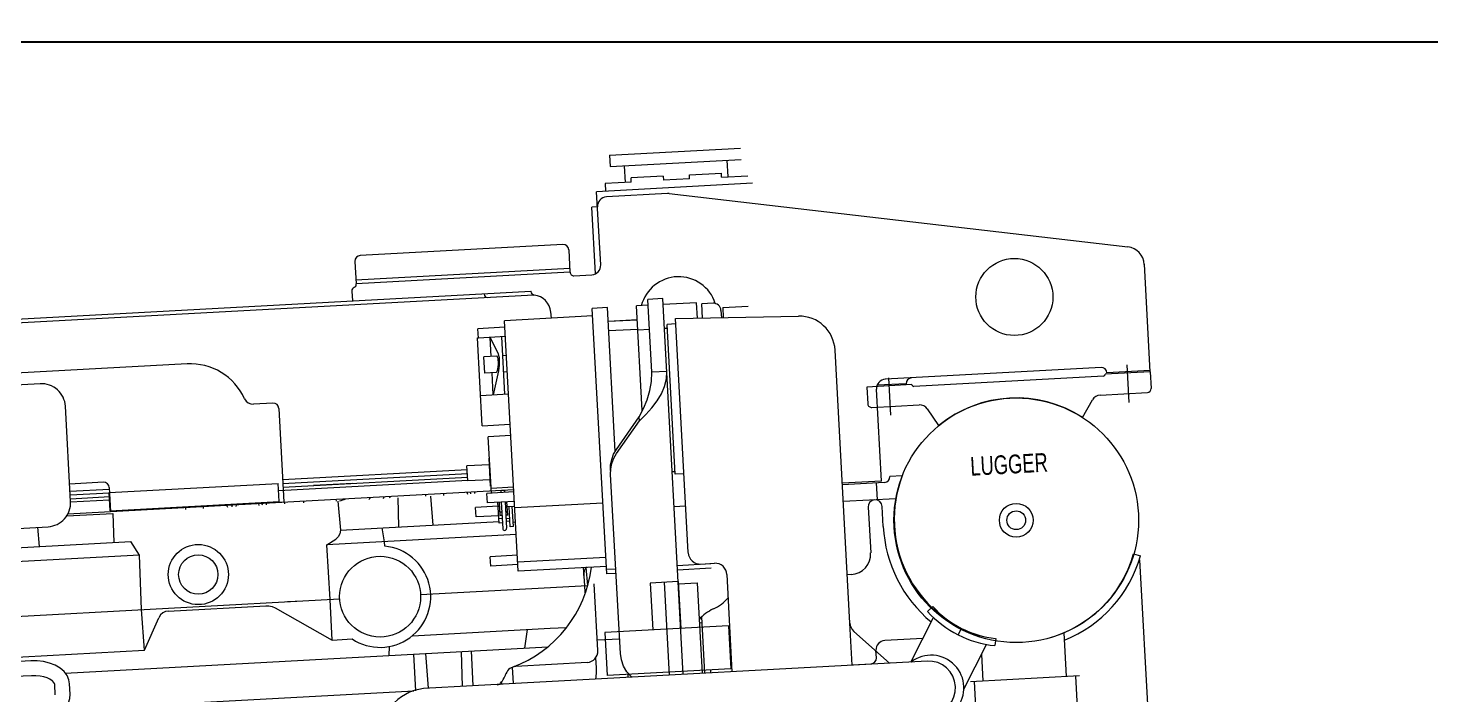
# Model space of a CAD drawing. Header units: millimetres. Extents: x 138823 to 235949, y -69097 to 9810.
# Drawn here: x 156760 to 158571, y 528 to 1388 of the extents above; entities that cross this region are included whole.
import ezdxf

# ---------------------------------------------------------------- set-up
doc = ezdxf.new("R2010")
doc.units = ezdxf.units.MM
doc.layers.add('0 CASCO', color=7, linetype='Continuous')
doc.layers.add('18 MOTORES E GERADORES', color=14, linetype='Continuous')
doc.styles.get("Standard").update_dxf_attribs({"font": 'arial.ttf'})

msp = doc.modelspace()

# ---------------------------------------------------------------- linework, layer by layer
at = {"layer": '0 CASCO'}
msp.add_line((140903.4, 1370.7), (200903.1, 1370.2), dxfattribs=at)
msp.add_spline([(200903.2, 1388.3), (200899, 1107.7), (200869.8, 809.7), (200792.3, 479.5), (200650.1, 113.1), (200426.6, -294.3), (200098.8, -759.1), (199886.5, -1014.8), (199629.9, -1266.9), (199317.3, -1492.5), (198936.4, -1669), (198603.2, -1758), (198122.9, -1826.9), (197644.6, -1855.2), (197215, -1861.1), (193504.3, -1861.6), (153022.7, -1861.6), (151653.4, -1855.4), (150238.2, -1811.8), (149511.9, -1764.3), (148788.8, -1693.4), (148087.5, -1594.3), (147426.5, -1462.3), (146966.3, -1340.5), (146394.1, -1158.3), (145468.1, -835.6), (144958.3, -679.5), (144194, -504.4), (143676.8, -421.7), (143147.2, -361.7), (142042.9, -292.9), (140903.2, -261.7)], degree=3, dxfattribs=at)
at = {"layer": '18 MOTORES E GERADORES', "lineweight": 0, "ltscale": 10}
for p, q in [((157510.6, 1224.3), (157679.7, 1233.5)), ((157510.6, 1224.3), (157511.4, 1209.6)), ((157511.4, 1209.6), (157680.5, 1218.8)), ((157662.2, 1217.8), (157663.4, 1196.4)), ((157529.7, 1210.6), (157530.9, 1189.2)), ((157580, 1197.2), (157538.5, 1195)), ((157538.8, 1189.6), (157538.5, 1195)), ((157580, 1197.2), (157580.3, 1191.9)), ((157613.7, 1199.1), (157655.1, 1201.3)), ((157614, 1193.7), (157613.7, 1199.1)), ((157655.4, 1195.9), (157655.1, 1201.3)), ((157655.4, 1195.9), (157689.1, 1197.8)), ((157695, 1188.1), (157494.1, 1177.1)), ((157499.3, 1082.7), (157494.1, 1177.1)), ((157538.8, 1189.6), (157505.2, 1187.8)), ((157505.2, 1187.8), (157505.7, 1177.8)), ((157614, 1193.7), (157580.3, 1191.9)), ((157585.5, 1174.8), (157506.6, 1170.5)), ((157587.5, 1174.8), (158179.3, 1106.2)), ((157495.2, 1157.8), (157487.9, 1157.4)), ((157492.6, 1071.3), (157487.9, 1157.4)), ((157450.5, 1109.2), (157189.1, 1095)), ((157182.2, 1087.3), (157183.8, 1058.3)), ((157458.1, 1102.4), (157459.7, 1073.3)), ((157459.5, 1078.1), (157183.5, 1063.1)), ((157459.7, 1073.3), (157183.8, 1058.3)), ((157464.8, 1068.7), (157487.8, 1070)), ((158208.3, 945), (158200.8, 1083.5)), ((156181.8, 977.2), (157412.5, 1044.2)), ((156184.4, 982.2), (157409.3, 1048.9)), ((157178.2, 1049), (157178.9, 1036.3)), ((157348.8, 1045.6), (157348.9, 1045.2)), ((157409.3, 1048.9), (157409.4, 1048.5)), ((157579.5, 1039.4), (157560.1, 1038.3)), ((157565.2, 944.2), (157560.1, 1038.3)), ((157605.9, 554.4), (157579.5, 1039.4)), ((157623.1, 1034), (157579.9, 1031.6)), ((157624.2, 1014), (157623.1, 1034)), ((157644.3, 1033.3), (157629.8, 1032.5)), ((157630.8, 1014.2), (157629.8, 1032.5)), ((157489.1, 1017), (157375.3, 1010.8)), ((157435.8, 1014.1), (157435.1, 1022)), ((157507.9, 1027.7), (157488.5, 1026.7)), ((157507.2, 684.1), (157488.5, 1026.7)), ((157518, 841.8), (157507.9, 1027.7)), ((157560.5, 1030.6), (157545.7, 1029.8)), ((157553, 894.9), (157545.7, 1029.8)), ((157595.8, 1013.5), (157754.6, 1016.6)), ((157654.5, 1024.1), (157655, 1014.6)), ((157656.7, 1027.9), (157689.4, 1029.7)), ((157656.7, 1027.9), (157657.4, 1014.7)), ((157375.8, 1002.3), (157340.9, 1000.4)), ((157341.6, 988.3), (157340.9, 1000.4)), ((157392.9, 687.6), (157375.3, 1010.8)), ((157546.6, 1012), (157508.9, 1009.9)), ((157546.7, 1011.6), (157508.9, 1009.6)), ((157547.3, 999.5), (157509.6, 997.5)), ((157562.2, 999.4), (157547.4, 998.6)), ((157585.4, 1000.7), (157581.6, 1000.5)), ((157596.1, 1006.6), (157585.1, 1006)), ((157595.6, 812.6), (157585.1, 1006)), ((157612.2, 711.5), (157595.8, 1013.5)), ((157340.3, 988.8), (157341.6, 988.8)), ((157346.5, 875.2), (157340.3, 988.8)), ((157376.4, 990.2), (157341.6, 988.3)), ((157358, 964.7), (157356.7, 989.1)), ((157356.9, 989.2), (157366.9, 967.9)), ((157375.6, 915.9), (157371.6, 990)), ((157365.1, 965.1), (157348.7, 964.2)), ((157349.9, 943.2), (157348.7, 964.2)), ((157377.8, 965.8), (157372.9, 965.5)), ((157820.9, 620.6), (157801.7, 972.8)), ((156965.6, 954.9), (156325.5, 920.1)), ((157364.3, 944), (157349.9, 943.2)), ((157360.7, 915.1), (157359.2, 943.7)), ((157367.4, 946.2), (157360.7, 915.1)), ((157378.9, 944.8), (157374.1, 944.5)), ((157584.6, 945.2), (157565.2, 944.2)), ((158144.9, 950.4), (157866.6, 935.2)), ((158208.3, 945), (158150.2, 941.9)), ((158208.2, 946.6), (158152.5, 943.5)), ((158181.3, 905.4), (158178.7, 953.8)), ((158208.3, 945), (158209.5, 923.2)), ((157900.9, 928.3), (157842.8, 925.1)), ((157842.8, 925.1), (157844, 903.3)), ((157893.6, 929.4), (157855.9, 927.4)), ((157873.9, 888.7), (157871.3, 937.1)), ((157900.9, 928.3), (157900.9, 928.3)), ((158147.9, 939.3), (157903.5, 926)), ((157344.4, 914.2), (157380.5, 916.2)), ((157861.6, 803.9), (157855.1, 922.5)), ((158121.2, 885.7), (158133.9, 908.6)), ((158143.8, 914.8), (158204.9, 918.1)), ((157076.4, 904.5), (157051.2, 903.1)), ((157084, 897.6), (157090.6, 776.6)), ((157849.1, 898.8), (157910.2, 902.1)), ((157935.8, 875.7), (157920.8, 897)), ((157346.5, 875.2), (157382.6, 877.1)), ((157519.7, 844.6), (157548.9, 886.7)), ((157519.9, 839.6), (157549.2, 881.7)), ((157549.2, 881.7), (157548.9, 886.7)), ((157383.4, 862.5), (157354.3, 860.9)), ((157358.3, 788.3), (157354.3, 860.9)), ((157355.9, 833.2), (157355.4, 833.2)), ((157357.3, 797.3), (157355.4, 833.2)), ((157089, 805.7), (157327, 818.6)), ((157355.8, 824.9), (157326.8, 823.3)), ((157327.8, 804), (157326.8, 823.3)), ((157356.5, 821.8), (157356, 821.8)), ((157595.4, 815.8), (157591.6, 815.6)), ((156857.6, 802.3), (156814, 799.9)), ((156865.1, 789), (157083.3, 800.9)), ((157084.6, 777.3), (157083.3, 800.9)), ((157083.8, 791.7), (157327.8, 805)), ((157089.3, 800.8), (157327.3, 813.8)), ((157089.3, 800.8), (157327.3, 813.8)), ((157089.6, 796), (157327.6, 808.9)), ((157179.6, 800.8), (157128.8, 798)), ((157356.9, 805.6), (157327.8, 804)), ((157357.5, 803.8), (157357, 803.8)), ((157357.8, 797.3), (157357.3, 797.3)), ((157524.7, 581.2), (157512.1, 812.4)), ((157606.7, 813.2), (157595.6, 812.6)), ((157861.6, 803.9), (157811.1, 801.1)), ((157865.7, 802.1), (157811.2, 799.1)), ((157854.9, 801.5), (157856.1, 779.7)), ((157888.4, 810.6), (157872.6, 809.7)), ((156811.8, 761.5), (157387.2, 792.8)), ((156814.5, 790.7), (156865.3, 793.5)), ((156814.8, 785.9), (156865.6, 788.7)), ((156814.8, 785.9), (156865.6, 788.7)), ((156815.1, 781.1), (156865.9, 783.8)), ((156815.3, 777.1), (156865.6, 779.8)), ((156866.4, 765.4), (156865.1, 789)), ((156865.2, 795.4), (156866.9, 764.5)), ((157158.3, 777.9), (157158.2, 780.3)), ((157200.2, 780.2), (157201.4, 781.2)), ((157201.4, 781.2), (157202.5, 782.7)), ((157218.9, 781.2), (157220.1, 783.7)), ((157239, 744.7), (157237.9, 782.2)), ((157273.7, 784.2), (157273.6, 786.6)), ((157279.7, 784.5), (157282.8, 747)), ((157296.8, 785.4), (157296.7, 787.8)), ((157326.8, 789.5), (157327.6, 787.1)), ((157331, 789.7), (157331.2, 787.3)), ((157387.3, 789.9), (157352.5, 788)), ((157353.2, 775.9), (157352.5, 788)), ((157387, 796), (157358, 794.4)), ((157370.3, 791.2), (157370.4, 788.9)), ((157375.1, 791.5), (157375.2, 789.2)), ((157880.3, 781), (157812.4, 777.3)), ((156810.3, 759), (156869.9, 762.2)), ((156866.4, 765.4), (157084.6, 777.3)), ((157090.6, 776.6), (156866.9, 764.5)), ((156869.9, 762.2), (156870.9, 724.6)), ((156963.9, 767.3), (156963.8, 769.7)), ((156987, 768.6), (156986.9, 771)), ((157016.4, 772.6), (157017.7, 770.2)), ((157023.4, 773), (157023.5, 770.6)), ((157058.8, 772.5), (157058.2, 774.9)), ((157068.2, 773), (157068, 775.4)), ((157091.6, 774.3), (157091.5, 776.7)), ((157116.2, 775.6), (157116.1, 778)), ((157163.8, 740.6), (157160.7, 778)), ((157367, 771.3), (157337.9, 769.7)), ((157338.6, 757.6), (157337.9, 769.7)), ((157388, 777.7), (157353.2, 775.9)), ((157368.2, 749.7), (157366.7, 776.6)), ((157369, 771), (157367, 770.9)), ((157369.6, 759.3), (157368.6, 776.7)), ((157371.8, 763.8), (157369.4, 763.7)), ((157371.1, 776.8), (157372.9, 742.6)), ((157375.9, 777.1), (157377.8, 742.9)), ((157379, 764.2), (157376.6, 764.1)), ((157379.3, 759.8), (157378.3, 777.2)), ((157388.4, 771.1), (157378.7, 770.6)), ((157382.4, 744.8), (157381, 770.7)), ((157386.6, 745.1), (157385.2, 770.9)), ((157502.2, 775.5), (157388.5, 769.3)), ((157608.9, 771.6), (157594.1, 770.8)), ((157844.5, 770.1), (157847.7, 711.3)), ((157863.8, 745.2), (157862.4, 771.1)), ((156772.7, 744.2), (156774.7, 719.4)), ((157163.7, 740.6), (157368.1, 751.7)), ((157220.3, 725.4), (157217.5, 743.5)), ((157367.7, 759.2), (157338.6, 757.6)), ((157372.2, 755.6), (157367.9, 755.3)), ((157372.5, 749.9), (157368.2, 749.7)), ((157372, 759.5), (157369.6, 759.3)), ((157379.3, 759.8), (157376.8, 759.7)), ((157377.5, 755.9), (157377.1, 755.8)), ((157377.9, 750.2), (157377.3, 759.7)), ((157377.9, 750.2), (157377.4, 750.2)), ((157381.8, 755.5), (157377.6, 755.3)), ((157377.7, 752.2), (157382, 752.4)), ((157386.6, 745.1), (157382.4, 744.8)), ((157389.5, 750.7), (157386.3, 750.5)), ((156437.5, 701), (156893.2, 725.8)), ((156904.1, 708.2), (156893.2, 725.8)), ((157390.3, 734.7), (157145.9, 721.4)), ((157145.9, 721.4), (157157.5, 729.1)), ((157220.7, 719.9), (157220.3, 725.4)), ((156904.1, 708.2), (156483.8, 685.4)), ((156906.9, 638), (156904.1, 708.2)), ((157150.2, 651.2), (157145.9, 721.4)), ((157391.8, 708.2), (157356.9, 706.3)), ((157357.6, 694.2), (157356.9, 706.3)), ((158187, 709.8), (158187, 709.8)), ((158187, 709.8), (158195.8, 707.2)), ((157392.4, 696.1), (157357.6, 694.2)), ((157506, 705.3), (157392.3, 699.2)), ((157506.7, 693.8), (157392.9, 687.6)), ((157478.9, 669.1), (157477.1, 692.2)), ((157480.3, 692.4), (157482.1, 669.3)), ((157518.8, 690.3), (157506.9, 689.6)), ((157641.5, 696.9), (157598.2, 694.6)), ((157641.8, 691.5), (157598.5, 689.1)), ((157628.5, 696.8), (157646, 697.8)), ((158206.5, 492.3), (158195.1, 702.3)), ((157495.6, 585.1), (157490.9, 671.4)), ((157519.1, 684.8), (157507.2, 684.1)), ((157599.4, 674.3), (157563.1, 672.3)), ((157563.1, 672.3), (157566.4, 611.8)), ((157581.2, 673.3), (157587.8, 553.4)), ((157599.4, 674.3), (157602.7, 613.8)), ((157599.5, 671.2), (157623.7, 672.5)), ((157623.7, 672.5), (157630.1, 555.7)), ((157669.1, 557.8), (157662.3, 683.1)), ((157822.5, 683.2), (157817.5, 682.9)), ((156652, 624.1), (157162.5, 651.9)), ((157266.8, 657.6), (157482.1, 669.3)), ((157479.2, 659.8), (157478.9, 669.1)), ((157482.2, 668.1), (157482.1, 669.3)), ((156910.5, 585.5), (156906.9, 638)), ((156941.1, 636.2), (157067.2, 643)), ((157079.4, 640.1), (157152.7, 598.7)), ((157114.8, 649.1), (157095.4, 648.1)), ((157152.7, 598.7), (157150.2, 651.2)), ((157928, 641.8), (157921.2, 635.6)), ((156910.5, 585.5), (156929.1, 627.5)), ((157664.4, 617.2), (157504.7, 608.5)), ((157626.5, 621), (157630.4, 621.2)), ((157633.9, 555.9), (157629.9, 628.8)), ((157664.4, 617.2), (157667.4, 561.5)), ((157823.8, 566.3), (157820.9, 620.6)), ((157899.4, 570), (157928.7, 627.9)), ((157152.7, 598.7), (157178.6, 600.1)), ((157256.3, 604.3), (157434.1, 613.9)), ((157401.5, 588.4), (157404.8, 612.4)), ((157434.1, 613.9), (157454.8, 615.1)), ((157494.8, 598.8), (157523.7, 600.3)), ((157504.7, 608.5), (157507.7, 552.8)), ((157826, 609.9), (157871.8, 568.9)), ((157915, 600.9), (157866, 598.2)), ((157960.5, 605.5), (157964.7, 613.8)), ((158009, 600.7), (158008, 591.5)), ((158100.3, 551.6), (158097.2, 608.2)), ((156721.8, 575.2), (156910.5, 585.5)), ((156808.3, 556.1), (157430.9, 590)), ((157226.5, 590.4), (157226, 578.9)), ((157257.6, 580.6), (157260.4, 533.4)), ((157273.3, 581.5), (157276.9, 536.5)), ((157319.3, 584), (157320.5, 538.9)), ((157334.9, 539.6), (157332.7, 584.7)), ((157855, 575.7), (157854.5, 585.4)), ((157968, 535.2), (157997.3, 593.1)), ((157992.9, 545.8), (157991, 580.5)), ((156763.9, 571.8), (156742.1, 570.7)), ((157386.8, 542.5), (157385.6, 563.9)), ((157481.9, 569.7), (157389.9, 564.7)), ((157920.6, 571.5), (157397, 543)), ((157667.4, 561.5), (157507.7, 552.8)), ((157823.8, 566.8), (157848.2, 568.1)), ((156764.9, 552.7), (156743.2, 551.5)), ((157534.3, 554.2), (157534.5, 550.5)), ((157640.8, 560), (157641, 556.3)), ((158117.3, 552.6), (157976.5, 544.9)), ((156795.5, 527.9), (156794.8, 541.2)), ((156805.9, 508.7), (157258.1, 533.3)), ((156814.7, 528.9), (156814, 542.3)), ((157397, 543), (157270.7, 536.2))]:
    msp.add_line(p, q, dxfattribs=at)
at = {"layer": '18 MOTORES E GERADORES', "lineweight": 0}
for p, q in [((157999.8, 209.7), (157981.6, 545.2)), ((158130.5, 216.8), (158112.3, 552.3))]:
    msp.add_line(p, q, dxfattribs=at)
at = {"layer": '18 MOTORES E GERADORES', "lineweight": 0, "ltscale": 10}
for points in [[(157365.2, 944.8), (157366, 946.3), (157366.6, 948.5), (157367, 951.2), (157367.3, 954.1), (157367.4, 957.1), (157367.2, 959.8), (157366.9, 962.1), (157366.3, 963.9), (157365.7, 964.9), (157365.1, 965.1)], [(157366.9, 967.9), (157367.6, 966), (157368.1, 963.3), (157368.4, 960.2), (157368.4, 956.7), (157368.3, 953.1), (157367.9, 949.5), (157367.4, 946.2)], [(157364.3, 944), (157364.5, 944), (157365.2, 944.8)], [(157548.9, 886.7), (157554.4, 897.5), (157559.1, 908.8), (157562.8, 920.5), (157564.9, 932.3), (157565.2, 944.2)], [(157549.2, 881.7), (157557.4, 889.7), (157565.2, 898.3), (157572, 907.2), (157577.7, 916.5), (157581.8, 925.9), (157584.1, 935.6), (157584.6, 945.2)], [(157511.8, 817.4), (157512.1, 824.6), (157513.5, 831.6), (157516, 838.4), (157519.7, 844.6)], [(157512.1, 812.4), (157512.3, 819.5), (157513.7, 826.6), (157516.3, 833.3), (157519.9, 839.6)], [(157336.9, 787.6), (157336.9, 788.8), (157337.2, 790.1)], [(157375.1, 791.5), (157374.8, 791.7), (157374.2, 791.8), (157373.2, 791.8), (157372.1, 791.8), (157371.2, 791.6), (157370.5, 791.4), (157370.3, 791.2)], [(157029.1, 770.9), (157029.2, 772.6), (157029.3, 773.3)], [(157062.4, 775.1), (157062.3, 774.2), (157062, 772.6)], [(157163.7, 740.6), (157162.8, 735.9), (157160.6, 732.1), (157157.5, 729.1)], [(156941.1, 636.2), (156937.6, 635.5), (156934.2, 633.8), (156931.2, 631.1), (156929.1, 627.5)], [(157067.2, 643), (157071.2, 642.9), (157075.4, 642), (157079.4, 640.1)], [(157539.7, 550.8), (157538.6, 551.7), (157533, 557.9), (157528.8, 565.1), (157526, 573), (157524.7, 581.2)], [(156804.4, 560.4), (156801.9, 562.4), (156795.5, 566.2), (156788.3, 569), (156780.4, 570.9), (156772.2, 571.8), (156763.9, 571.8)], [(157492.8, 575.6), (157493.2, 569.3), (157493.5, 563), (157493.4, 556.8), (157493.1, 551.3), (157492.6, 548.2)], [(156791.8, 545.9), (156791.4, 546.2), (156788.7, 548.1), (156785.1, 549.8), (156780.8, 551.2), (156775.9, 552.2), (156770.5, 552.7), (156764.9, 552.7)], [(156794.8, 541.2), (156794.4, 542.6), (156793.4, 544.3), (156791.8, 545.9)], [(156814, 542.3), (156813, 547.6), (156810.7, 552.9), (156807, 558), (156804.4, 560.4)], [(156768.1, 494.1), (156776.5, 495), (156784.7, 496.9), (156792.3, 499.7), (156799.2, 503.3), (156805, 507.7), (156809.4, 512.6), (156812.6, 517.9), (156814.3, 523.4), (156814.7, 528.9)]]:
    msp.add_lwpolyline(points, dxfattribs=at)
msp.add_lwpolyline([(156509.5, 729.9), (156786.2, 745, 0.414214), (156815.3, 777.4), (156808.6, 900.3, 0.414214), (156776.1, 929.4), (156499.5, 914.3, 0.414214), (156470.4, 881.9), (156477.1, 759, 0.414214)], format="xyb", close=True, dxfattribs=at)
for centre, radius in [((158033.1, 1041.4), 49.7), ((158035.5, 753.3), 157.8), ((158035.5, 753.3), 21.8), ((158035.5, 753.3), 12.1), ((156980.1, 683.2), 38.8), ((156980.1, 683.2), 25.4), ((157214.7, 654.7), 52.2)]:
    msp.add_circle(centre, radius, dxfattribs=at)
for centre, radius, start, end in [((157507.3, 1158.4), 12.1, 93.1154, 183.1154), ((157586.1, 1162.7), 12.1, 83.3941, 93.1154), ((157450.9, 1102), 7.27, 3.1154, 93.1154), ((158176.6, 1082.1), 24.2, 3.1154, 83.3941), ((157189.5, 1087.7), 7.27, 93.1154, 183.1154), ((157464.6, 1073.6), 4.85, 183.1154, 273.1154), ((157487.2, 1082.1), 12.1, 273.1154, 3.1154), ((157183.1, 1049.3), 4.85, 115.1397, 183.1154), ((157179, 1058), 4.85, 295.1397, 3.1154), ((157599.9, 1017.8), 49.7, 17.791, 165.6911), ((157353.7, 1045.4), 4.85, 183.1154, 263.5213), ((157414.2, 1048.7), 4.85, 183.1154, 263.5213), ((157410.9, 1019.8), 24.2, 5.1154, 83.5213), ((157644.8, 1023.6), 9.7, 3.1154, 93.1154), ((157755.5, 970.3), 46.3, 3.1163, 91.1163), ((156969.8, 878.1), 77, 24.5581, 93.1154), ((158145.3, 943.1), 7.27, 3.1154, 93.1154), ((158147.8, 941.7), 2.42, 273.1154, 3.1154), ((157867.2, 923.1), 12.1, 93.1154, 183.1154), ((157900.8, 929.8), 7.27, 93.1154, 183.1154), ((157903.3, 928.4), 2.42, 183.1154, 273.1154), ((158204.6, 923), 4.85, 273.1154, 3.1154), ((157050.6, 915), 11.9, 204.5581, 273.1154), ((158035.5, 753.3), 157.8, 57.0663, 129.1644), ((158144.5, 902.7), 12.1, 93.1154, 150.9983), ((157076.8, 897.3), 7.27, 3.1154, 93.1154), ((157848.9, 903.6), 4.85, 183.1154, 273.1154), ((157910.9, 890), 12.1, 35.2324, 93.1154), ((156858, 795), 7.27, 3.1154, 93.1154), ((157865.3, 809.3), 7.27, 273.1154, 3.1154), ((158035.9, 754.6), 157.8, 159.1967, 252.666), ((157156.3, 811.8), 33.9, 280.0733, 294.6782), ((157113.8, 706.1), 136.9, 33.6026, 34.7523), ((157853.4, 770.6), 8.98, 3.1154, 183.1154), ((157375.3, 742.7), 2.42, 183.1154, 3.1154), ((158035.9, 754.6), 172.3, 183.1154, 230.2791), ((157214.6, 654.7), 65.4, 236.6006, 84.6676), ((157627.7, 712.3), 15.5, 183.1163, 273.1163), ((157821, 709.8), 26.7, 273.1154, 3.1154), ((158035.3, 753.3), 157.8, 284.671, 343.9962), ((158035.3, 753.3), 167, 291.9585, 343.9962), ((157330.9, 711.6), 157.6, 290.3194, 353.1235), ((157492.6, 682.8), 15.3, 138.1154, 183.1154), ((157646.8, 682.3), 15.5, 3.1163, 93.1163), ((157618.8, 693.6), 60.6, 295.2685, 318.097), ((157669.5, 586.2), 58.2, 115.2685, 138.0819), ((158022, 726.9), 136.1, 222.1512, 264.0795), ((158022, 726.9), 126.8, 222.1512, 264.0795), ((157836.4, 621.5), 15.5, 183.1163, 228.1163), ((157866.6, 586.1), 12.1, 93.1154, 183.1154), ((157481.1, 584.3), 14.5, 273.1154, 3.1154), ((157390.7, 550.2), 14.5, 93.1154, 159.5372), ((157847.8, 575.4), 7.27, 273.1154, 3.1154), ((157925.7, 536.9), 42.3, 237.2061, 127.6484), ((157922.5, 537), 34.6, 273.1154, 93.1154), ((157365.3, 549.9), 8.97, 273.1154, 318.1154), ((157333.9, 571.4), 46.1, 319.5043, 339.5372), ((157278.5, 472), 64.6, 96.9347, 183.1154)]:
    msp.add_arc(centre, radius, start, end, dxfattribs=at)

# ---------------------------------------------------------------- texts
at = {"layer": '18 MOTORES E GERADORES', "lineweight": 0, "ltscale": 10, "width": 0.7}
msp.add_text(' LUGGER', height=24.24, rotation=3.1154, dxfattribs=at).set_placement((157970.3, 810.3))

doc.saveas('drawing.dxf')
